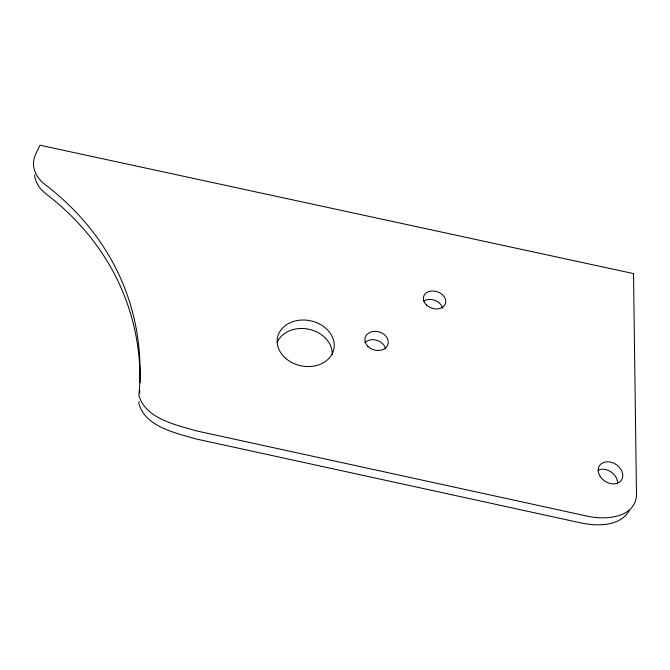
<?xml version="1.0" encoding="UTF-8"?>
<svg xmlns="http://www.w3.org/2000/svg" width="670" height="670" viewBox="0 0 670 670"><rect width="100%" height="100%" fill="white"/><g stroke="black" fill="none" stroke-linecap="round" stroke-linejoin="round"><path stroke-width="1" d="M629.256 510.766C619.532 526.645 597.464 526.277 581.309 523.002L195.657 438.867C175.49 432.904 145.365 426.857 138.874 403.616A433.029 310.143 -20.1 0 0 139.059 401.615M140.03 382.738A433.029 310.143 -20.1 0 0 45.987 193.814A44.053 30.921 -0.2 0 1 34.597 175.105M139.796 390.66A433.029 310.143 -20.1 0 1 139.645 393.633M597.866 470.231A12.956 9.983 33.3 0 1 611.174 472.023A12.956 9.983 33.3 0 1 617.506 483.698M423.859 301.039A11.348 8.618 18.4 0 1 435.006 300.394A11.348 8.618 18.4 0 1 442.577 308.225M364.765 342.713A11.742 9.313 16.4 0 1 376.892 340.285A11.742 9.313 16.4 0 1 385.61 348.995M277.129 342.596A28.45 22.914 11.6 0 1 308.987 329.263A28.45 22.914 11.6 0 1 332.211 354.564M636.5 495.557C634.482 518.764 603.863 520.23 586.284 515.917L196.293 430.86C175.934 424.822 145.49 418.784 138.874 395.342A438.49 312.295 -19.8 0 0 45.091 184.535A44.471 30.996 0 0 1 35.837 153.748L39.982 145.206L633.51 273.595L636.5 495.557M600.194 476.445A13.099 10.033 33 0 0 621.417 480.089A13.099 10.033 33 0 0 609.893 462.015A13.099 10.033 33 0 0 600.194 476.445M426.48 305.009A11.457 8.643 18.4 0 0 445.332 303.87A11.457 8.643 18.4 0 0 431.865 291.031A11.457 8.643 18.4 0 0 426.48 305.009M367.914 346.356A11.859 9.347 16.3 0 0 387.704 345.008A11.859 9.347 16.3 0 0 374.153 331.374A11.859 9.347 16.3 0 0 367.914 346.356M285.755 358.425A28.751 23.015 11.6 0 0 333.35 351.03A28.751 23.015 11.6 0 0 298.024 320.402A28.751 23.015 11.6 0 0 285.755 358.425"/></g></svg>
